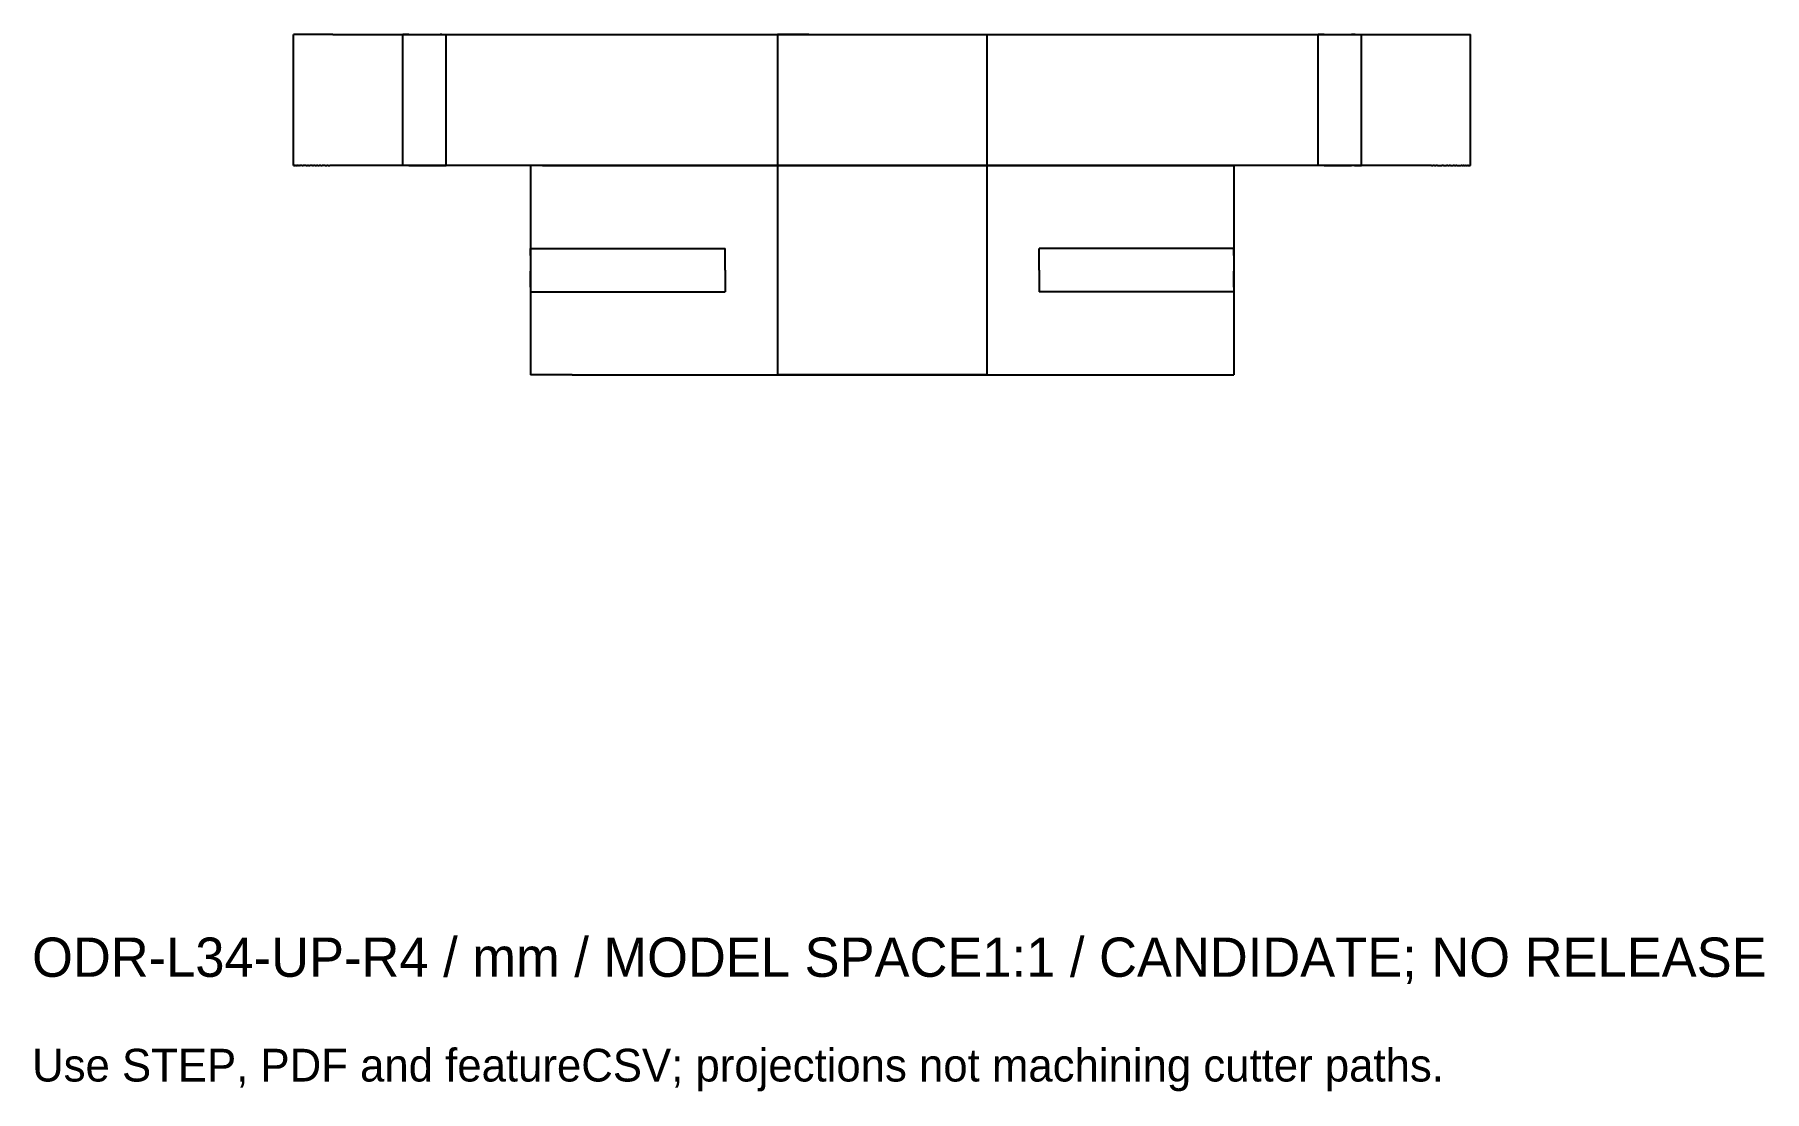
# Model space of a CAD drawing. Header units: millimetres. Extents: x -65 to 188, y -225 to 38.
# Drawn here: x -64.8 to 67.5, y -224.8 to -144 of the extents above; entities that cross this region are included whole.
import ezdxf

# ---------------------------------------------------------------- set-up
doc = ezdxf.new("R2010")
doc.units = ezdxf.units.MM
doc.layers.add('FRONT_XZ', color=7, linetype='Continuous')

msp = doc.modelspace()

# ---------------------------------------------------------------- linework, layer by layer
at = {"layer": 'FRONT_XZ'}
for p, q in [((-44.99, -144), (-45, -144)), ((-45, -154), (-45, -144)), ((-45, -144), (-45, -144)), ((-44.98, -144), (-44.99, -144)), ((-44.96, -144), (-44.98, -144)), ((-44.94, -144), (-44.96, -144)), ((-44.92, -144), (-44.94, -144)), ((-44.89, -144), (-44.92, -144)), ((-44.85, -144), (-44.89, -144)), ((-44.81, -144), (-44.85, -144)), ((-44.77, -144), (-44.81, -144)), ((-44.72, -144), (-44.77, -144)), ((-44.67, -144), (-44.72, -144)), ((-44.62, -144), (-44.67, -144)), ((-44.56, -144), (-44.62, -144)), ((-44.49, -144), (-44.56, -144)), ((-44.43, -144), (-44.49, -144)), ((-44.36, -144), (-44.43, -144)), ((-44.28, -144), (-44.36, -144)), ((-44.2, -144), (-44.28, -144)), ((-44.12, -144), (-44.2, -144)), ((-44.04, -144), (-44.12, -144)), ((-43.95, -144), (-44.04, -144)), ((-43.86, -144), (-43.95, -144)), ((-43.76, -144), (-43.86, -144)), ((-43.67, -144), (-43.76, -144)), ((-43.57, -144), (-43.67, -144)), ((-43.47, -144), (-43.57, -144)), ((-43.36, -144), (-43.47, -144)), ((-43.26, -144), (-43.36, -144)), ((-43.15, -144), (-43.26, -144)), ((-43.04, -144), (-43.15, -144)), ((-42.93, -144), (-43.04, -144)), ((-42.81, -144), (-42.93, -144)), ((-42.7, -144), (-42.81, -144)), ((-42.59, -144), (-42.7, -144)), ((-42.47, -144), (-42.59, -144)), ((-42.35, -144), (-42.47, -144)), ((-42.24, -144), (-42.35, -144)), ((-42.12, -144), (-42.24, -144)), ((-42, -144), (-42.12, -144)), ((-42, -144), (42, -144)), ((-36.64, -144), (-36.65, -144)), ((-36.65, -154), (-36.65, -144)), ((-36.65, -144), (-36.65, -144)), ((-36.63, -144), (-36.64, -144)), ((-36.64, -144), (-36.64, -144)), ((-36.62, -144), (-36.63, -144)), ((-36.6, -144), (-36.62, -144)), ((-36.59, -144), (-36.6, -144)), ((-36.57, -144), (-36.59, -144)), ((-36.55, -144), (-36.57, -144)), ((-36.52, -144), (-36.55, -144)), ((-36.49, -144), (-36.52, -144)), ((-36.47, -144), (-36.49, -144)), ((-36.43, -144), (-36.47, -144)), ((-36.4, -144), (-36.43, -144)), ((-36.37, -144), (-36.4, -144)), ((-36.33, -144), (-36.37, -144)), ((-36.29, -144), (-36.33, -144)), ((-36.25, -144), (-36.29, -144)), ((-36.2, -144), (-36.25, -144)), ((-36.2, -144), (-36.16, -144)), ((-36.16, -144), (-36.11, -144)), ((-36.11, -144), (-36.06, -144)), ((-36.06, -144), (-36.01, -144)), ((-36.01, -144), (-35.95, -144)), ((-35.95, -144), (-35.9, -144)), ((-35.9, -144), (-35.84, -144)), ((-35.84, -144), (-35.79, -144)), ((-35.79, -144), (-35.73, -144)), ((-35.73, -144), (-35.67, -144)), ((-35.67, -144), (-35.61, -144)), ((-35.61, -144), (-35.55, -144)), ((-35.55, -144), (-35.48, -144)), ((-35.48, -144), (-35.42, -144)), ((-35.42, -144), (-35.36, -144)), ((-35.36, -144), (-35.29, -144)), ((-35.29, -144), (-35.23, -144)), ((-35.23, -144), (-35.16, -144)), ((-35.16, -144), (-35.1, -144)), ((-35.1, -144), (-35.03, -144)), ((-35.03, -144), (-34.97, -144)), ((-34.97, -144), (-34.9, -144)), ((-34.9, -144), (-34.84, -144)), ((-34.84, -144), (-34.77, -144)), ((-34.77, -144), (-34.71, -144)), ((-34.71, -144), (-34.64, -144)), ((-34.64, -144), (-34.58, -144)), ((-34.58, -144), (-34.52, -144)), ((-34.52, -144), (-34.45, -144)), ((-34.45, -144), (-34.39, -144)), ((-34.39, -144), (-34.33, -144)), ((-34.33, -144), (-34.27, -144)), ((-34.27, -144), (-34.21, -144)), ((-34.21, -144), (-34.16, -144)), ((-34.16, -144), (-34.1, -144)), ((-34.1, -144), (-34.05, -144)), ((-34.05, -144), (-33.99, -144)), ((-33.99, -144), (-33.94, -144)), ((-33.94, -144), (-33.89, -144)), ((-33.89, -144), (-33.84, -144)), ((-33.84, -144), (-33.8, -144)), ((-33.75, -144), (-33.8, -144)), ((-33.71, -144), (-33.75, -144)), ((-33.67, -144), (-33.71, -144)), ((-33.67, -144), (-33.63, -144)), ((-33.63, -144), (-33.6, -144)), ((-33.6, -144), (-33.57, -144)), ((-33.57, -144), (-33.53, -144)), ((-33.53, -144), (-33.51, -144)), ((-33.51, -144), (-33.48, -144)), ((-33.48, -144), (-33.45, -144)), ((-33.45, -144), (-33.43, -144)), ((-33.43, -144), (-33.41, -144)), ((-33.41, -144), (-33.4, -144)), ((-33.4, -144), (-33.38, -144)), ((-33.38, -144), (-33.37, -144)), ((-33.37, -144), (-33.36, -144)), ((-33.36, -144), (-33.36, -144)), ((-33.36, -144), (-33.35, -144)), ((-33.35, -154), (-33.35, -144)), ((-33.35, -144), (-33.35, -144)), ((-7.99, -144), (-8, -144)), ((-8, -144), (-8, -170)), ((-7.97, -144), (-7.99, -144)), ((-7.94, -144), (-7.97, -144)), ((-7.9, -144), (-7.94, -144)), ((-7.84, -144), (-7.9, -144)), ((-7.77, -144), (-7.84, -144)), ((-7.69, -144), (-7.77, -144)), ((-7.6, -144), (-7.69, -144)), ((-7.49, -144), (-7.6, -144)), ((-7.38, -144), (-7.49, -144)), ((-7.25, -144), (-7.38, -144)), ((-7.11, -144), (-7.25, -144)), ((-6.95, -144), (-7.11, -144)), ((-6.79, -144), (-6.95, -144)), ((-6.62, -144), (-6.79, -144)), ((-6.43, -144), (-6.62, -144)), ((-6.24, -144), (-6.43, -144)), ((-6.04, -144), (-6.24, -144)), ((-5.82, -144), (-6.04, -144)), ((-5.6, -144), (-5.82, -144)), ((-5.6, -144), (-5.37, -144)), ((-5.37, -144), (-5.13, -144)), ((-5.13, -144), (-4.88, -144)), ((-4.88, -144), (-4.62, -144)), ((-4.62, -144), (-4.36, -144)), ((-4.36, -144), (-4.09, -144)), ((-4.09, -144), (-3.81, -144)), ((-3.81, -144), (-3.53, -144)), ((-3.53, -144), (-3.24, -144)), ((-3.24, -144), (-2.95, -144)), ((-2.95, -144), (-2.65, -144)), ((-2.65, -144), (-2.35, -144)), ((-2.35, -144), (-2.04, -144)), ((-2.04, -144), (-1.74, -144)), ((-1.74, -144), (-1.42, -144)), ((-1.42, -144), (-1.11, -144)), ((-1.11, -144), (-0.79, -144)), ((-0.79, -144), (-0.48, -144)), ((-0.48, -144), (-0.16, -144)), ((-0.16, -144), (0.16, -144)), ((0.16, -144), (0.48, -144)), ((0.48, -144), (0.79, -144)), ((0.79, -144), (1.11, -144)), ((1.11, -144), (1.42, -144)), ((1.42, -144), (1.74, -144)), ((1.74, -144), (2.04, -144)), ((2.04, -144), (2.35, -144)), ((2.35, -144), (2.65, -144)), ((2.65, -144), (2.95, -144)), ((2.95, -144), (3.24, -144)), ((3.24, -144), (3.53, -144)), ((3.53, -144), (3.81, -144)), ((3.81, -144), (4.09, -144)), ((4.09, -144), (4.36, -144)), ((4.36, -144), (4.62, -144)), ((4.62, -144), (4.88, -144)), ((4.88, -144), (5.13, -144)), ((5.13, -144), (5.37, -144)), ((5.37, -144), (5.6, -144)), ((5.6, -144), (5.82, -144)), ((5.82, -144), (6.04, -144)), ((6.04, -144), (6.24, -144)), ((6.24, -144), (6.43, -144)), ((6.43, -144), (6.62, -144)), ((6.62, -144), (6.79, -144)), ((6.79, -144), (6.95, -144)), ((6.95, -144), (7.11, -144)), ((7.11, -144), (7.25, -144)), ((7.25, -144), (7.38, -144)), ((7.38, -144), (7.49, -144)), ((7.49, -144), (7.6, -144)), ((7.6, -144), (7.69, -144)), ((7.69, -144), (7.77, -144)), ((7.77, -144), (7.84, -144)), ((7.84, -144), (7.9, -144)), ((7.9, -144), (7.94, -144)), ((7.94, -144), (7.97, -144)), ((7.97, -144), (7.99, -144)), ((7.99, -144), (8, -144)), ((8, -144), (8, -170)), ((33.36, -144), (33.35, -144)), ((33.35, -154), (33.35, -144)), ((33.35, -144), (33.35, -144)), ((33.37, -144), (33.36, -144)), ((33.36, -144), (33.36, -144)), ((33.38, -144), (33.37, -144)), ((33.4, -144), (33.38, -144)), ((33.41, -144), (33.4, -144)), ((33.43, -144), (33.41, -144)), ((33.45, -144), (33.43, -144)), ((33.48, -144), (33.45, -144)), ((33.51, -144), (33.48, -144)), ((33.53, -144), (33.51, -144)), ((33.57, -144), (33.53, -144)), ((33.6, -144), (33.57, -144)), ((33.63, -144), (33.6, -144)), ((33.67, -144), (33.63, -144)), ((33.71, -144), (33.67, -144)), ((33.75, -144), (33.71, -144)), ((33.8, -144), (33.75, -144)), ((33.8, -144), (33.84, -144)), ((33.84, -144), (33.89, -144)), ((33.89, -144), (33.94, -144)), ((33.94, -144), (33.99, -144)), ((33.99, -144), (34.05, -144)), ((34.05, -144), (34.1, -144)), ((34.1, -144), (34.16, -144)), ((34.16, -144), (34.21, -144)), ((34.21, -144), (34.27, -144)), ((34.27, -144), (34.33, -144)), ((34.33, -144), (34.39, -144)), ((34.39, -144), (34.45, -144)), ((34.45, -144), (34.52, -144)), ((34.52, -144), (34.58, -144)), ((34.58, -144), (34.64, -144)), ((34.64, -144), (34.71, -144)), ((34.71, -144), (34.77, -144)), ((34.77, -144), (34.84, -144)), ((34.84, -144), (34.9, -144)), ((34.9, -144), (34.97, -144)), ((34.97, -144), (35.03, -144)), ((35.03, -144), (35.1, -144)), ((35.1, -144), (35.16, -144)), ((35.16, -144), (35.23, -144)), ((35.23, -144), (35.29, -144)), ((35.29, -144), (35.36, -144)), ((35.36, -144), (35.42, -144)), ((35.42, -144), (35.48, -144)), ((35.48, -144), (35.55, -144)), ((35.55, -144), (35.61, -144)), ((35.61, -144), (35.67, -144)), ((35.67, -144), (35.73, -144)), ((35.73, -144), (35.79, -144)), ((35.79, -144), (35.84, -144)), ((35.84, -144), (35.9, -144)), ((35.95, -144), (35.9, -144)), ((36.01, -144), (35.95, -144)), ((36.06, -144), (36.01, -144)), ((36.11, -144), (36.06, -144)), ((36.16, -144), (36.11, -144)), ((36.16, -144), (36.2, -144)), ((36.2, -144), (36.25, -144)), ((36.25, -144), (36.29, -144)), ((36.29, -144), (36.33, -144)), ((36.33, -144), (36.37, -144)), ((36.37, -144), (36.4, -144)), ((36.4, -144), (36.43, -144)), ((36.43, -144), (36.47, -144)), ((36.47, -144), (36.49, -144)), ((36.49, -144), (36.52, -144)), ((36.52, -144), (36.55, -144)), ((36.55, -144), (36.57, -144)), ((36.57, -144), (36.59, -144)), ((36.59, -144), (36.6, -144)), ((36.6, -144), (36.62, -144)), ((36.62, -144), (36.63, -144)), ((36.63, -144), (36.64, -144)), ((36.64, -144), (36.64, -144)), ((36.64, -144), (36.65, -144)), ((36.65, -154), (36.65, -144)), ((36.65, -144), (36.65, -144)), ((42, -144), (42.12, -144)), ((42.12, -144), (42.24, -144)), ((42.24, -144), (42.35, -144)), ((42.35, -144), (42.47, -144)), ((42.47, -144), (42.59, -144)), ((42.59, -144), (42.7, -144)), ((42.7, -144), (42.81, -144)), ((42.81, -144), (42.93, -144)), ((42.93, -144), (43.04, -144)), ((43.04, -144), (43.15, -144)), ((43.15, -144), (43.26, -144)), ((43.26, -144), (43.36, -144)), ((43.36, -144), (43.47, -144)), ((43.47, -144), (43.57, -144)), ((43.57, -144), (43.67, -144)), ((43.67, -144), (43.76, -144)), ((43.76, -144), (43.86, -144)), ((43.86, -144), (43.95, -144)), ((43.95, -144), (44.04, -144)), ((44.04, -144), (44.12, -144)), ((44.12, -144), (44.2, -144)), ((44.2, -144), (44.28, -144)), ((44.28, -144), (44.36, -144)), ((44.36, -144), (44.43, -144)), ((44.43, -144), (44.49, -144)), ((44.49, -144), (44.56, -144)), ((44.56, -144), (44.62, -144)), ((44.62, -144), (44.67, -144)), ((44.67, -144), (44.72, -144)), ((44.72, -144), (44.77, -144)), ((44.77, -144), (44.81, -144)), ((44.81, -144), (44.85, -144)), ((44.85, -144), (44.89, -144)), ((44.89, -144), (44.92, -144)), ((44.92, -144), (44.94, -144)), ((44.94, -144), (44.96, -144)), ((44.96, -144), (44.98, -144)), ((44.98, -144), (44.99, -144)), ((44.99, -144), (45, -144)), ((45, -154), (45, -144)), ((45, -144), (45, -144)), ((-45, -154), (-44.99, -154)), ((-45, -154), (-45, -154)), ((-44.98, -154), (-44.99, -154)), ((-44.98, -154), (-44.96, -154)), ((-44.94, -154), (-44.96, -154)), ((-44.94, -154), (-44.92, -154)), ((-44.89, -154), (-44.92, -154)), ((-44.85, -154), (-44.89, -154)), ((-44.85, -154), (-44.81, -154)), ((-44.77, -154), (-44.81, -154)), ((-44.77, -154), (-44.72, -154)), ((-44.67, -154), (-44.72, -154)), ((-44.67, -154), (-44.62, -154)), ((-44.56, -154), (-44.62, -154)), ((-44.56, -154), (-44.49, -154)), ((-44.43, -154), (-44.49, -154)), ((-44.36, -154), (-44.43, -154)), ((-44.36, -154), (-44.28, -154)), ((-44.2, -154), (-44.28, -154)), ((-44.12, -154), (-44.2, -154)), ((-44.04, -154), (-44.12, -154)), ((-44.04, -154), (-43.95, -154)), ((-43.86, -154), (-43.95, -154)), ((-43.86, -154), (-43.76, -154)), ((-43.67, -154), (-43.76, -154)), ((-43.57, -154), (-43.67, -154)), ((-43.57, -154), (-43.47, -154)), ((-43.36, -154), (-43.47, -154)), ((-43.36, -154), (-43.26, -154)), ((-43.15, -154), (-43.26, -154)), ((-43.15, -154), (-43.04, -154)), ((-42.93, -154), (-43.04, -154)), ((-42.93, -154), (-42.81, -154)), ((-42.7, -154), (-42.81, -154)), ((-42.59, -154), (-42.7, -154)), ((-42.59, -154), (-42.47, -154)), ((-42.35, -154), (-42.47, -154)), ((-42.35, -154), (-42.24, -154)), ((-42.12, -154), (-42.24, -154)), ((-42, -154), (-42.12, -154)), ((42, -154), (-42, -154)), ((-36.64, -154), (-36.65, -154)), ((-36.65, -154), (-36.65, -154)), ((-36.63, -154), (-36.64, -154)), ((-36.64, -154), (-36.64, -154)), ((-36.62, -154), (-36.63, -154)), ((-36.6, -154), (-36.62, -154)), ((-36.59, -154), (-36.6, -154)), ((-36.57, -154), (-36.59, -154)), ((-36.55, -154), (-36.57, -154)), ((-36.52, -154), (-36.55, -154)), ((-36.49, -154), (-36.52, -154)), ((-36.47, -154), (-36.49, -154)), ((-36.43, -154), (-36.47, -154)), ((-36.4, -154), (-36.43, -154)), ((-36.37, -154), (-36.4, -154)), ((-36.33, -154), (-36.37, -154)), ((-36.29, -154), (-36.33, -154)), ((-36.25, -154), (-36.29, -154)), ((-36.2, -154), (-36.25, -154)), ((-36.2, -154), (-36.16, -154)), ((-36.16, -154), (-36.11, -154)), ((-36.11, -154), (-36.06, -154)), ((-36.06, -154), (-36.01, -154)), ((-36.01, -154), (-35.95, -154)), ((-35.95, -154), (-35.9, -154)), ((-35.9, -154), (-35.84, -154)), ((-35.84, -154), (-35.79, -154)), ((-35.79, -154), (-35.73, -154)), ((-35.73, -154), (-35.67, -154)), ((-35.67, -154), (-35.61, -154)), ((-35.61, -154), (-35.55, -154)), ((-35.55, -154), (-35.48, -154)), ((-35.48, -154), (-35.42, -154)), ((-35.42, -154), (-35.36, -154)), ((-35.36, -154), (-35.29, -154)), ((-35.29, -154), (-35.23, -154)), ((-35.23, -154), (-35.16, -154)), ((-35.16, -154), (-35.1, -154)), ((-35.1, -154), (-35.03, -154)), ((-35.03, -154), (-34.97, -154)), ((-34.97, -154), (-34.9, -154)), ((-34.9, -154), (-34.84, -154)), ((-34.84, -154), (-34.77, -154)), ((-34.77, -154), (-34.71, -154)), ((-34.71, -154), (-34.64, -154)), ((-34.64, -154), (-34.58, -154)), ((-34.58, -154), (-34.52, -154)), ((-34.52, -154), (-34.45, -154)), ((-34.45, -154), (-34.39, -154)), ((-34.39, -154), (-34.33, -154)), ((-34.33, -154), (-34.27, -154)), ((-34.27, -154), (-34.21, -154)), ((-34.21, -154), (-34.16, -154)), ((-34.16, -154), (-34.1, -154)), ((-34.1, -154), (-34.05, -154)), ((-34.05, -154), (-33.99, -154)), ((-33.99, -154), (-33.94, -154)), ((-33.94, -154), (-33.89, -154)), ((-33.89, -154), (-33.84, -154)), ((-33.84, -154), (-33.8, -154)), ((-33.8, -154), (-33.75, -154)), ((-33.75, -154), (-33.71, -154)), ((-33.71, -154), (-33.67, -154)), ((-33.67, -154), (-33.63, -154)), ((-33.63, -154), (-33.6, -154)), ((-33.6, -154), (-33.57, -154)), ((-33.57, -154), (-33.53, -154)), ((-33.53, -154), (-33.51, -154)), ((-33.51, -154), (-33.48, -154)), ((-33.48, -154), (-33.45, -154)), ((-33.45, -154), (-33.43, -154)), ((-33.43, -154), (-33.41, -154)), ((-33.41, -154), (-33.4, -154)), ((-33.4, -154), (-33.38, -154)), ((-33.38, -154), (-33.37, -154)), ((-33.37, -154), (-33.36, -154)), ((-33.36, -154), (-33.36, -154)), ((-33.36, -154), (-33.35, -154)), ((-33.35, -154), (-33.35, -154)), ((-26.89, -154), (-26.9, -154)), ((-26.9, -154), (-26.9, -154)), ((-26.9, -154), (-26.9, -170)), ((-26.88, -154), (-26.89, -154)), ((-26.86, -154), (-26.88, -154)), ((-26.84, -154), (-26.86, -154)), ((-26.81, -154), (-26.84, -154)), ((-26.78, -154), (-26.81, -154)), ((-26.74, -154), (-26.78, -154)), ((-26.7, -154), (-26.74, -154)), ((-26.66, -154), (-26.7, -154)), ((-26.61, -154), (-26.66, -154)), ((-26.55, -154), (-26.61, -154)), ((-26.49, -154), (-26.55, -154)), ((-26.43, -154), (-26.49, -154)), ((-26.36, -154), (-26.43, -154)), ((-26.29, -154), (-26.36, -154)), ((-26.21, -154), (-26.29, -154)), ((-26.13, -154), (-26.21, -154)), ((-26.05, -154), (-26.13, -154)), ((-25.96, -154), (-26.05, -154)), ((-25.96, -154), (-25.87, -154)), ((-25.87, -154), (-25.78, -154)), ((-25.78, -154), (-25.68, -154)), ((-25.68, -154), (-25.58, -154)), ((-25.58, -154), (-25.48, -154)), ((-25.48, -154), (-25.37, -154)), ((-25.37, -154), (-25.26, -154)), ((-25.26, -154), (-25.15, -154)), ((-25.15, -154), (-25.04, -154)), ((-25.04, -154), (-24.92, -154)), ((-24.92, -154), (-24.81, -154)), ((-24.81, -154), (-24.69, -154)), ((-24.69, -154), (-24.57, -154)), ((-24.57, -154), (-24.45, -154)), ((-24.45, -154), (-24.32, -154)), ((-24.32, -154), (-24.2, -154)), ((-24.2, -154), (-24.08, -154)), ((-24.08, -154), (-23.95, -154)), ((-23.95, -154), (-23.83, -154)), ((-23.83, -154), (-23.7, -154)), ((-23.7, -154), (23.7, -154)), ((23.7, -154), (23.83, -154)), ((23.83, -154), (23.95, -154)), ((23.95, -154), (24.08, -154)), ((24.08, -154), (24.2, -154)), ((24.2, -154), (24.32, -154)), ((24.32, -154), (24.45, -154)), ((24.45, -154), (24.57, -154)), ((24.57, -154), (24.69, -154)), ((24.69, -154), (24.81, -154)), ((24.81, -154), (24.92, -154)), ((24.92, -154), (25.04, -154)), ((25.04, -154), (25.15, -154)), ((25.15, -154), (25.26, -154)), ((25.26, -154), (25.37, -154)), ((25.37, -154), (25.48, -154)), ((25.48, -154), (25.58, -154)), ((25.58, -154), (25.68, -154)), ((25.68, -154), (25.78, -154)), ((25.78, -154), (25.87, -154)), ((25.87, -154), (25.96, -154)), ((25.96, -154), (26.05, -154)), ((26.05, -154), (26.13, -154)), ((26.13, -154), (26.21, -154)), ((26.21, -154), (26.29, -154)), ((26.29, -154), (26.36, -154)), ((26.36, -154), (26.43, -154)), ((26.43, -154), (26.49, -154)), ((26.49, -154), (26.55, -154)), ((26.55, -154), (26.61, -154)), ((26.61, -154), (26.66, -154)), ((26.66, -154), (26.7, -154)), ((26.7, -154), (26.74, -154)), ((26.74, -154), (26.78, -154)), ((26.78, -154), (26.81, -154)), ((26.81, -154), (26.84, -154)), ((26.84, -154), (26.86, -154)), ((26.86, -154), (26.88, -154)), ((26.88, -154), (26.89, -154)), ((26.89, -154), (26.9, -154)), ((26.9, -154), (26.9, -154)), ((26.9, -154), (26.9, -170)), ((33.36, -154), (33.35, -154)), ((33.35, -154), (33.35, -154)), ((33.37, -154), (33.36, -154)), ((33.36, -154), (33.36, -154)), ((33.38, -154), (33.37, -154)), ((33.4, -154), (33.38, -154)), ((33.41, -154), (33.4, -154)), ((33.43, -154), (33.41, -154)), ((33.45, -154), (33.43, -154)), ((33.48, -154), (33.45, -154)), ((33.51, -154), (33.48, -154)), ((33.53, -154), (33.51, -154)), ((33.57, -154), (33.53, -154)), ((33.6, -154), (33.57, -154)), ((33.63, -154), (33.6, -154)), ((33.67, -154), (33.63, -154)), ((33.71, -154), (33.67, -154)), ((33.75, -154), (33.71, -154)), ((33.8, -154), (33.75, -154)), ((33.8, -154), (33.84, -154)), ((33.84, -154), (33.89, -154)), ((33.89, -154), (33.94, -154)), ((33.94, -154), (33.99, -154)), ((33.99, -154), (34.05, -154)), ((34.05, -154), (34.1, -154)), ((34.1, -154), (34.16, -154)), ((34.16, -154), (34.21, -154)), ((34.21, -154), (34.27, -154)), ((34.27, -154), (34.33, -154)), ((34.33, -154), (34.39, -154)), ((34.39, -154), (34.45, -154)), ((34.45, -154), (34.52, -154)), ((34.52, -154), (34.58, -154)), ((34.58, -154), (34.64, -154)), ((34.64, -154), (34.71, -154)), ((34.71, -154), (34.77, -154)), ((34.77, -154), (34.84, -154)), ((34.84, -154), (34.9, -154)), ((34.9, -154), (34.97, -154)), ((34.97, -154), (35.03, -154)), ((35.03, -154), (35.1, -154)), ((35.1, -154), (35.16, -154)), ((35.16, -154), (35.23, -154)), ((35.23, -154), (35.29, -154)), ((35.29, -154), (35.36, -154)), ((35.36, -154), (35.42, -154)), ((35.42, -154), (35.48, -154)), ((35.48, -154), (35.55, -154)), ((35.55, -154), (35.61, -154)), ((35.61, -154), (35.67, -154)), ((35.67, -154), (35.73, -154)), ((35.73, -154), (35.79, -154)), ((35.79, -154), (35.84, -154)), ((35.84, -154), (35.9, -154)), ((35.95, -154), (35.9, -154)), ((36.01, -154), (35.95, -154)), ((36.06, -154), (36.01, -154)), ((36.11, -154), (36.06, -154)), ((36.11, -154), (36.16, -154)), ((36.16, -154), (36.2, -154)), ((36.2, -154), (36.25, -154)), ((36.25, -154), (36.29, -154)), ((36.29, -154), (36.33, -154)), ((36.33, -154), (36.37, -154)), ((36.37, -154), (36.4, -154)), ((36.4, -154), (36.43, -154)), ((36.43, -154), (36.47, -154)), ((36.47, -154), (36.49, -154)), ((36.49, -154), (36.52, -154)), ((36.52, -154), (36.55, -154)), ((36.55, -154), (36.57, -154)), ((36.57, -154), (36.59, -154)), ((36.59, -154), (36.6, -154)), ((36.6, -154), (36.62, -154)), ((36.62, -154), (36.63, -154)), ((36.63, -154), (36.64, -154)), ((36.64, -154), (36.64, -154)), ((36.64, -154), (36.65, -154)), ((36.65, -154), (36.65, -154)), ((42, -154), (42.12, -154)), ((42.24, -154), (42.12, -154)), ((42.24, -154), (42.35, -154)), ((42.47, -154), (42.35, -154)), ((42.47, -154), (42.59, -154)), ((42.59, -154), (42.7, -154)), ((42.7, -154), (42.81, -154)), ((42.93, -154), (42.81, -154)), ((42.93, -154), (43.04, -154)), ((43.04, -154), (43.15, -154)), ((43.26, -154), (43.15, -154)), ((43.26, -154), (43.36, -154)), ((43.47, -154), (43.36, -154)), ((43.47, -154), (43.57, -154)), ((43.57, -154), (43.67, -154)), ((43.76, -154), (43.67, -154)), ((43.76, -154), (43.86, -154)), ((43.95, -154), (43.86, -154)), ((43.95, -154), (44.04, -154)), ((44.04, -154), (44.12, -154)), ((44.12, -154), (44.2, -154)), ((44.2, -154), (44.28, -154)), ((44.36, -154), (44.28, -154)), ((44.36, -154), (44.43, -154)), ((44.49, -154), (44.43, -154)), ((44.49, -154), (44.56, -154)), ((44.62, -154), (44.56, -154)), ((44.62, -154), (44.67, -154)), ((44.67, -154), (44.72, -154)), ((44.77, -154), (44.72, -154)), ((44.77, -154), (44.81, -154)), ((44.85, -154), (44.81, -154)), ((44.85, -154), (44.89, -154)), ((44.89, -154), (44.92, -154)), ((44.94, -154), (44.92, -154)), ((44.94, -154), (44.96, -154)), ((44.98, -154), (44.96, -154)), ((44.99, -154), (44.98, -154)), ((44.99, -154), (45, -154)), ((45, -154), (45, -154)), ((-26.9, -160.36), (-26.9, -160.35)), ((-26.9, -160.35), (-26.9, -160.35)), ((-26.9, -160.35), (-12, -160.35)), ((-26.9, -160.37), (-26.9, -160.36)), ((-26.9, -160.38), (-26.9, -160.37)), ((-26.9, -160.39), (-26.9, -160.38)), ((-26.9, -160.4), (-26.9, -160.39)), ((-26.9, -160.42), (-26.9, -160.4)), ((-26.9, -160.44), (-26.9, -160.42)), ((-26.9, -160.47), (-26.9, -160.44)), ((-26.9, -160.49), (-26.9, -160.47)), ((-26.9, -160.52), (-26.9, -160.49)), ((-26.9, -160.55), (-26.9, -160.52)), ((-26.9, -160.58), (-26.9, -160.55)), ((-26.9, -160.62), (-26.9, -160.58)), ((-26.9, -160.65), (-26.9, -160.62)), ((-26.9, -160.69), (-26.9, -160.65)), ((-26.9, -160.73), (-26.9, -160.69)), ((-26.9, -160.78), (-26.9, -160.73)), ((-26.9, -160.82), (-26.9, -160.78)), ((-26.9, -160.87), (-26.9, -160.82)), ((-26.9, -160.87), (-26.9, -160.92)), ((-26.9, -160.92), (-26.9, -160.97)), ((-26.9, -160.97), (-26.9, -161.02)), ((-26.9, -161.02), (-26.9, -161.07)), ((-26.9, -161.07), (-26.9, -161.13)), ((-26.9, -161.13), (-26.9, -161.18)), ((-26.9, -161.18), (-26.9, -161.24)), ((-26.9, -161.24), (-26.9, -161.3)), ((-26.9, -161.3), (-26.9, -161.36)), ((-26.9, -161.36), (-26.9, -161.42)), ((-12, -160.36), (-12, -160.35)), ((-12, -160.35), (-12, -160.35)), ((-12, -160.37), (-12, -160.36)), ((-12, -160.38), (-12, -160.37)), ((-12, -160.39), (-12, -160.38)), ((-12, -160.4), (-12, -160.39)), ((-12, -160.42), (-12, -160.4)), ((-12, -160.44), (-12, -160.42)), ((-12, -160.47), (-12, -160.44)), ((-12, -160.49), (-12, -160.47)), ((-12, -160.52), (-12, -160.49)), ((-12, -160.55), (-12, -160.52)), ((-12, -160.58), (-12, -160.55)), ((-12, -160.62), (-12, -160.58)), ((-12, -160.65), (-12, -160.62)), ((-12, -160.69), (-12, -160.65)), ((-12, -160.73), (-12, -160.69)), ((-12, -160.78), (-12, -160.73)), ((-12, -160.82), (-12, -160.78)), ((-12, -160.87), (-12, -160.82)), ((-12, -160.92), (-12, -160.87)), ((-12, -160.97), (-12, -160.92)), ((-12, -161.02), (-12, -160.97)), ((-12, -161.07), (-12, -161.02)), ((-12, -161.13), (-12, -161.07)), ((-12, -161.18), (-12, -161.13)), ((-12, -161.24), (-12, -161.18)), ((-12, -161.3), (-12, -161.24)), ((-12, -161.36), (-12, -161.3)), ((-12, -161.42), (-12, -161.36)), ((12, -160.36), (12, -160.35)), ((26.9, -160.35), (12, -160.35)), ((12, -160.35), (12, -160.35)), ((12, -160.37), (12, -160.36)), ((12, -160.38), (12, -160.37)), ((12, -160.39), (12, -160.38)), ((12, -160.4), (12, -160.39)), ((12, -160.42), (12, -160.4)), ((12, -160.44), (12, -160.42)), ((12, -160.47), (12, -160.44)), ((12, -160.49), (12, -160.47)), ((12, -160.52), (12, -160.49)), ((12, -160.55), (12, -160.52)), ((12, -160.58), (12, -160.55)), ((12, -160.62), (12, -160.58)), ((12, -160.65), (12, -160.62)), ((12, -160.69), (12, -160.65)), ((12, -160.73), (12, -160.69)), ((12, -160.78), (12, -160.73)), ((12, -160.82), (12, -160.78)), ((12, -160.87), (12, -160.82)), ((12, -160.92), (12, -160.87)), ((12, -160.97), (12, -160.92)), ((12, -161.02), (12, -160.97)), ((12, -161.07), (12, -161.02)), ((12, -161.13), (12, -161.07)), ((12, -161.18), (12, -161.13)), ((12, -161.24), (12, -161.18)), ((12, -161.3), (12, -161.24)), ((12, -161.36), (12, -161.3)), ((12, -161.42), (12, -161.36)), ((26.9, -160.36), (26.9, -160.35)), ((26.9, -160.35), (26.9, -160.35)), ((26.9, -160.37), (26.9, -160.36)), ((26.9, -160.38), (26.9, -160.37)), ((26.9, -160.39), (26.9, -160.38)), ((26.9, -160.4), (26.9, -160.39)), ((26.9, -160.42), (26.9, -160.4)), ((26.9, -160.44), (26.9, -160.42)), ((26.9, -160.47), (26.9, -160.44)), ((26.9, -160.49), (26.9, -160.47)), ((26.9, -160.52), (26.9, -160.49)), ((26.9, -160.55), (26.9, -160.52)), ((26.9, -160.58), (26.9, -160.55)), ((26.9, -160.62), (26.9, -160.58)), ((26.9, -160.65), (26.9, -160.62)), ((26.9, -160.69), (26.9, -160.65)), ((26.9, -160.73), (26.9, -160.69)), ((26.9, -160.78), (26.9, -160.73)), ((26.9, -160.82), (26.9, -160.78)), ((26.9, -160.87), (26.9, -160.82)), ((26.9, -160.87), (26.9, -160.92)), ((26.9, -160.92), (26.9, -160.97)), ((26.9, -160.97), (26.9, -161.02)), ((26.9, -161.02), (26.9, -161.07)), ((26.9, -161.07), (26.9, -161.13)), ((26.9, -161.13), (26.9, -161.18)), ((26.9, -161.18), (26.9, -161.24)), ((26.9, -161.24), (26.9, -161.3)), ((26.9, -161.3), (26.9, -161.36)), ((26.9, -161.36), (26.9, -161.42)), ((-26.9, -161.42), (-26.9, -161.48)), ((-26.9, -161.48), (-26.9, -161.55)), ((-26.9, -161.55), (-26.9, -161.61)), ((-26.9, -161.61), (-26.9, -161.67)), ((-26.9, -161.67), (-26.9, -161.74)), ((-26.9, -161.74), (-26.9, -161.8)), ((-26.9, -161.8), (-26.9, -161.87)), ((-26.9, -161.87), (-26.9, -161.93)), ((-26.9, -161.93), (-26.9, -162)), ((-26.9, -162), (-26.9, -162.07)), ((-26.9, -162.13), (-26.9, -162.07)), ((-26.9, -162.2), (-26.9, -162.13)), ((-26.9, -162.26), (-26.9, -162.2)), ((-26.9, -162.33), (-26.9, -162.26)), ((-26.9, -162.39), (-26.9, -162.33)), ((-26.9, -162.45), (-26.9, -162.39)), ((-26.9, -162.52), (-26.9, -162.45)), ((-26.9, -162.58), (-26.9, -162.52)), ((-26.9, -162.64), (-26.9, -162.58)), ((-26.9, -162.7), (-26.9, -162.64)), ((-26.9, -162.76), (-26.9, -162.7)), ((-12, -161.48), (-12, -161.42)), ((-12, -161.55), (-12, -161.48)), ((-12, -161.61), (-12, -161.55)), ((-12, -161.67), (-12, -161.61)), ((-12, -161.74), (-12, -161.67)), ((-12, -161.8), (-12, -161.74)), ((-12, -161.87), (-12, -161.8)), ((-12, -161.93), (-12, -161.87)), ((-12, -162), (-12, -161.93)), ((-12, -162), (-12, -162.07)), ((-12, -162.07), (-12, -162.13)), ((-12, -162.13), (-12, -162.2)), ((-12, -162.2), (-12, -162.26)), ((-12, -162.26), (-12, -162.33)), ((-12, -162.33), (-12, -162.39)), ((-12, -162.39), (-12, -162.45)), ((-12, -162.45), (-12, -162.52)), ((-12, -162.52), (-12, -162.58)), ((-12, -162.58), (-12, -162.64)), ((-12, -162.64), (-12, -162.7)), ((-12, -162.7), (-12, -162.76)), ((12, -161.48), (12, -161.42)), ((12, -161.55), (12, -161.48)), ((12, -161.61), (12, -161.55)), ((12, -161.67), (12, -161.61)), ((12, -161.74), (12, -161.67)), ((12, -161.8), (12, -161.74)), ((12, -161.87), (12, -161.8)), ((12, -161.93), (12, -161.87)), ((12, -162), (12, -161.93)), ((12, -162), (12, -162.07)), ((12, -162.07), (12, -162.13)), ((12, -162.13), (12, -162.2)), ((12, -162.2), (12, -162.26)), ((12, -162.26), (12, -162.33)), ((12, -162.33), (12, -162.39)), ((12, -162.39), (12, -162.45)), ((12, -162.45), (12, -162.52)), ((12, -162.52), (12, -162.58)), ((12, -162.58), (12, -162.64)), ((12, -162.64), (12, -162.7)), ((12, -162.7), (12, -162.76)), ((26.9, -161.42), (26.9, -161.48)), ((26.9, -161.48), (26.9, -161.55)), ((26.9, -161.55), (26.9, -161.61)), ((26.9, -161.61), (26.9, -161.67)), ((26.9, -161.67), (26.9, -161.74)), ((26.9, -161.74), (26.9, -161.8)), ((26.9, -161.8), (26.9, -161.87)), ((26.9, -161.87), (26.9, -161.93)), ((26.9, -161.93), (26.9, -162)), ((26.9, -162), (26.9, -162.07)), ((26.9, -162.13), (26.9, -162.07)), ((26.9, -162.2), (26.9, -162.13)), ((26.9, -162.26), (26.9, -162.2)), ((26.9, -162.33), (26.9, -162.26)), ((26.9, -162.39), (26.9, -162.33)), ((26.9, -162.45), (26.9, -162.39)), ((26.9, -162.52), (26.9, -162.45)), ((26.9, -162.58), (26.9, -162.52)), ((26.9, -162.64), (26.9, -162.58)), ((26.9, -162.7), (26.9, -162.64)), ((26.9, -162.76), (26.9, -162.7)), ((-26.9, -162.82), (-26.9, -162.76)), ((-26.9, -162.87), (-26.9, -162.82)), ((-26.9, -162.93), (-26.9, -162.87)), ((-26.9, -162.98), (-26.9, -162.93)), ((-26.9, -163.03), (-26.9, -162.98)), ((-26.9, -163.08), (-26.9, -163.03)), ((-26.9, -163.13), (-26.9, -163.08)), ((-26.9, -163.18), (-26.9, -163.13)), ((-26.9, -163.22), (-26.9, -163.18)), ((-26.9, -163.27), (-26.9, -163.22)), ((-26.9, -163.31), (-26.9, -163.27)), ((-26.9, -163.31), (-26.9, -163.35)), ((-26.9, -163.35), (-26.9, -163.38)), ((-26.9, -163.38), (-26.9, -163.42)), ((-26.9, -163.42), (-26.9, -163.45)), ((-26.9, -163.45), (-26.9, -163.48)), ((-26.9, -163.48), (-26.9, -163.51)), ((-26.9, -163.51), (-26.9, -163.53)), ((-26.9, -163.53), (-26.9, -163.56)), ((-26.9, -163.56), (-26.9, -163.58)), ((-26.9, -163.58), (-26.9, -163.6)), ((-26.9, -163.6), (-26.9, -163.61)), ((-26.9, -163.61), (-26.9, -163.62)), ((-26.9, -163.62), (-26.9, -163.63)), ((-26.9, -163.63), (-26.9, -163.64)), ((-26.9, -163.64), (-26.9, -163.65)), ((-26.9, -163.65), (-26.9, -163.65)), ((-26.9, -163.65), (-12, -163.65)), ((-12, -162.76), (-12, -162.82)), ((-12, -162.82), (-12, -162.87)), ((-12, -162.87), (-12, -162.93)), ((-12, -162.93), (-12, -162.98)), ((-12, -162.98), (-12, -163.03)), ((-12, -163.03), (-12, -163.08)), ((-12, -163.08), (-12, -163.13)), ((-12, -163.13), (-12, -163.18)), ((-12, -163.18), (-12, -163.22)), ((-12, -163.22), (-12, -163.27)), ((-12, -163.27), (-12, -163.31)), ((-12, -163.31), (-12, -163.35)), ((-12, -163.35), (-12, -163.38)), ((-12, -163.38), (-12, -163.42)), ((-12, -163.42), (-12, -163.45)), ((-12, -163.45), (-12, -163.48)), ((-12, -163.48), (-12, -163.51)), ((-12, -163.51), (-12, -163.53)), ((-12, -163.53), (-12, -163.56)), ((-12, -163.56), (-12, -163.58)), ((-12, -163.58), (-12, -163.6)), ((-12, -163.6), (-12, -163.61)), ((-12, -163.61), (-12, -163.62)), ((-12, -163.62), (-12, -163.63)), ((-12, -163.63), (-12, -163.64)), ((-12, -163.64), (-12, -163.65)), ((-12, -163.65), (-12, -163.65)), ((12, -162.76), (12, -162.82)), ((12, -162.82), (12, -162.87)), ((12, -162.87), (12, -162.93)), ((12, -162.93), (12, -162.98)), ((12, -162.98), (12, -163.03)), ((12, -163.03), (12, -163.08)), ((12, -163.08), (12, -163.13)), ((12, -163.13), (12, -163.18)), ((12, -163.18), (12, -163.22)), ((12, -163.22), (12, -163.27)), ((12, -163.27), (12, -163.31)), ((12, -163.31), (12, -163.35)), ((12, -163.35), (12, -163.38)), ((12, -163.38), (12, -163.42)), ((12, -163.42), (12, -163.45)), ((12, -163.45), (12, -163.48)), ((12, -163.48), (12, -163.51)), ((12, -163.51), (12, -163.53)), ((12, -163.53), (12, -163.56)), ((12, -163.56), (12, -163.58)), ((12, -163.58), (12, -163.6)), ((12, -163.6), (12, -163.61)), ((12, -163.61), (12, -163.62)), ((12, -163.62), (12, -163.63)), ((12, -163.63), (12, -163.64)), ((12, -163.64), (12, -163.65)), ((26.9, -163.65), (12, -163.65)), ((12, -163.65), (12, -163.65)), ((26.9, -162.82), (26.9, -162.76)), ((26.9, -162.87), (26.9, -162.82)), ((26.9, -162.93), (26.9, -162.87)), ((26.9, -162.98), (26.9, -162.93)), ((26.9, -163.03), (26.9, -162.98)), ((26.9, -163.08), (26.9, -163.03)), ((26.9, -163.13), (26.9, -163.08)), ((26.9, -163.18), (26.9, -163.13)), ((26.9, -163.22), (26.9, -163.18)), ((26.9, -163.27), (26.9, -163.22)), ((26.9, -163.31), (26.9, -163.27)), ((26.9, -163.31), (26.9, -163.35)), ((26.9, -163.35), (26.9, -163.38)), ((26.9, -163.38), (26.9, -163.42)), ((26.9, -163.42), (26.9, -163.45)), ((26.9, -163.45), (26.9, -163.48)), ((26.9, -163.48), (26.9, -163.51)), ((26.9, -163.51), (26.9, -163.53)), ((26.9, -163.53), (26.9, -163.56)), ((26.9, -163.56), (26.9, -163.58)), ((26.9, -163.58), (26.9, -163.6)), ((26.9, -163.6), (26.9, -163.61)), ((26.9, -163.61), (26.9, -163.62)), ((26.9, -163.62), (26.9, -163.63)), ((26.9, -163.63), (26.9, -163.64)), ((26.9, -163.64), (26.9, -163.65)), ((26.9, -163.65), (26.9, -163.65)), ((-26.89, -170), (-26.9, -170)), ((-26.9, -170), (-26.9, -170)), ((-26.88, -170), (-26.89, -170)), ((-26.86, -170), (-26.88, -170)), ((-26.84, -170), (-26.86, -170)), ((-26.81, -170), (-26.84, -170)), ((-26.78, -170), (-26.81, -170)), ((-26.74, -170), (-26.78, -170)), ((-26.7, -170), (-26.74, -170)), ((-26.66, -170), (-26.7, -170)), ((-26.61, -170), (-26.66, -170)), ((-26.55, -170), (-26.61, -170)), ((-26.49, -170), (-26.55, -170)), ((-26.43, -170), (-26.49, -170)), ((-26.36, -170), (-26.43, -170)), ((-26.29, -170), (-26.36, -170)), ((-26.21, -170), (-26.29, -170)), ((-26.13, -170), (-26.21, -170)), ((-26.05, -170), (-26.13, -170)), ((-25.96, -170), (-26.05, -170)), ((-25.87, -170), (-25.96, -170)), ((-25.78, -170), (-25.87, -170)), ((-25.68, -170), (-25.78, -170)), ((-25.58, -170), (-25.68, -170)), ((-25.48, -170), (-25.58, -170)), ((-25.37, -170), (-25.48, -170)), ((-25.26, -170), (-25.37, -170)), ((-25.15, -170), (-25.26, -170)), ((-25.04, -170), (-25.15, -170)), ((-24.92, -170), (-25.04, -170)), ((-24.81, -170), (-24.92, -170)), ((-24.69, -170), (-24.81, -170)), ((-24.57, -170), (-24.69, -170)), ((-24.45, -170), (-24.57, -170)), ((-24.32, -170), (-24.45, -170)), ((-24.2, -170), (-24.32, -170)), ((-24.08, -170), (-24.2, -170)), ((-23.95, -170), (-24.08, -170)), ((-23.83, -170), (-23.95, -170)), ((-23.7, -170), (-23.83, -170)), ((-23.7, -170), (23.7, -170)), ((-7.99, -170), (-8, -170)), ((-7.97, -170), (-7.99, -170)), ((-7.94, -170), (-7.97, -170)), ((-7.9, -170), (-7.94, -170)), ((-7.84, -170), (-7.9, -170)), ((-7.77, -170), (-7.84, -170)), ((-7.69, -170), (-7.77, -170)), ((-7.6, -170), (-7.69, -170)), ((-7.49, -170), (-7.6, -170)), ((-7.38, -170), (-7.49, -170)), ((-7.25, -170), (-7.38, -170)), ((-7.11, -170), (-7.25, -170)), ((-6.95, -170), (-7.11, -170)), ((-6.79, -170), (-6.95, -170)), ((-6.62, -170), (-6.79, -170)), ((-6.43, -170), (-6.62, -170)), ((-6.24, -170), (-6.43, -170)), ((-6.04, -170), (-6.24, -170)), ((-5.82, -170), (-6.04, -170)), ((-5.6, -170), (-5.82, -170)), ((-5.37, -170), (-5.6, -170)), ((-5.13, -170), (-5.37, -170)), ((-4.88, -170), (-5.13, -170)), ((-4.62, -170), (-4.88, -170)), ((-4.36, -170), (-4.62, -170)), ((-4.09, -170), (-4.36, -170)), ((-3.81, -170), (-4.09, -170)), ((-3.53, -170), (-3.81, -170)), ((-3.24, -170), (-3.53, -170)), ((-2.95, -170), (-3.24, -170)), ((-2.65, -170), (-2.95, -170)), ((-2.35, -170), (-2.65, -170)), ((-2.04, -170), (-2.35, -170)), ((-1.74, -170), (-2.04, -170)), ((-1.42, -170), (-1.74, -170)), ((-1.11, -170), (-1.42, -170)), ((-0.79, -170), (-1.11, -170)), ((-0.48, -170), (-0.79, -170)), ((-0.16, -170), (-0.48, -170)), ((0.16, -170), (-0.16, -170)), ((0.48, -170), (0.16, -170)), ((0.79, -170), (0.48, -170)), ((1.11, -170), (0.79, -170)), ((1.42, -170), (1.11, -170)), ((1.74, -170), (1.42, -170)), ((2.04, -170), (1.74, -170)), ((2.35, -170), (2.04, -170)), ((2.65, -170), (2.35, -170)), ((2.95, -170), (2.65, -170)), ((3.24, -170), (2.95, -170)), ((3.53, -170), (3.24, -170)), ((3.81, -170), (3.53, -170)), ((4.09, -170), (3.81, -170)), ((4.36, -170), (4.09, -170)), ((4.62, -170), (4.36, -170)), ((4.88, -170), (4.62, -170)), ((5.13, -170), (4.88, -170)), ((5.37, -170), (5.13, -170)), ((5.6, -170), (5.37, -170)), ((5.82, -170), (5.6, -170)), ((6.04, -170), (5.82, -170)), ((6.24, -170), (6.04, -170)), ((6.43, -170), (6.24, -170)), ((6.62, -170), (6.43, -170)), ((6.79, -170), (6.62, -170)), ((6.95, -170), (6.79, -170)), ((7.11, -170), (6.95, -170)), ((7.25, -170), (7.11, -170)), ((7.38, -170), (7.25, -170)), ((7.49, -170), (7.38, -170)), ((7.6, -170), (7.49, -170)), ((7.69, -170), (7.6, -170)), ((7.77, -170), (7.69, -170)), ((7.84, -170), (7.77, -170)), ((7.9, -170), (7.84, -170)), ((7.94, -170), (7.9, -170)), ((7.97, -170), (7.94, -170)), ((7.99, -170), (7.97, -170)), ((7.99, -170), (8, -170)), ((23.7, -170), (23.83, -170)), ((23.83, -170), (23.95, -170)), ((23.95, -170), (24.08, -170)), ((24.08, -170), (24.2, -170)), ((24.2, -170), (24.32, -170)), ((24.32, -170), (24.45, -170)), ((24.45, -170), (24.57, -170)), ((24.57, -170), (24.69, -170)), ((24.69, -170), (24.81, -170)), ((24.81, -170), (24.92, -170)), ((24.92, -170), (25.04, -170)), ((25.04, -170), (25.15, -170)), ((25.15, -170), (25.26, -170)), ((25.26, -170), (25.37, -170)), ((25.37, -170), (25.48, -170)), ((25.48, -170), (25.58, -170)), ((25.58, -170), (25.68, -170)), ((25.68, -170), (25.78, -170)), ((25.78, -170), (25.87, -170)), ((25.87, -170), (25.96, -170)), ((25.96, -170), (26.05, -170)), ((26.05, -170), (26.13, -170)), ((26.13, -170), (26.21, -170)), ((26.21, -170), (26.29, -170)), ((26.29, -170), (26.36, -170)), ((26.36, -170), (26.43, -170)), ((26.43, -170), (26.49, -170)), ((26.49, -170), (26.55, -170)), ((26.55, -170), (26.61, -170)), ((26.61, -170), (26.66, -170)), ((26.66, -170), (26.7, -170)), ((26.7, -170), (26.74, -170)), ((26.74, -170), (26.78, -170)), ((26.78, -170), (26.81, -170)), ((26.81, -170), (26.84, -170)), ((26.84, -170), (26.86, -170)), ((26.86, -170), (26.88, -170)), ((26.88, -170), (26.89, -170)), ((26.89, -170), (26.9, -170)), ((26.9, -170), (26.9, -170))]:
    msp.add_line(p, q, dxfattribs=at)

# ---------------------------------------------------------------- texts
for s, height, p in [('ODR-L34-UP-R4 / mm / MODEL SPACE1:1 / CANDIDATE; NO RELEASE', 3, (-65, -216)), ('Use STEP, PDF and featureCSV; projections not machining cutter paths.', 2.5, (-65, -224))]:
    msp.add_text(s, height=height).set_placement(p)

doc.saveas('drawing.dxf')
